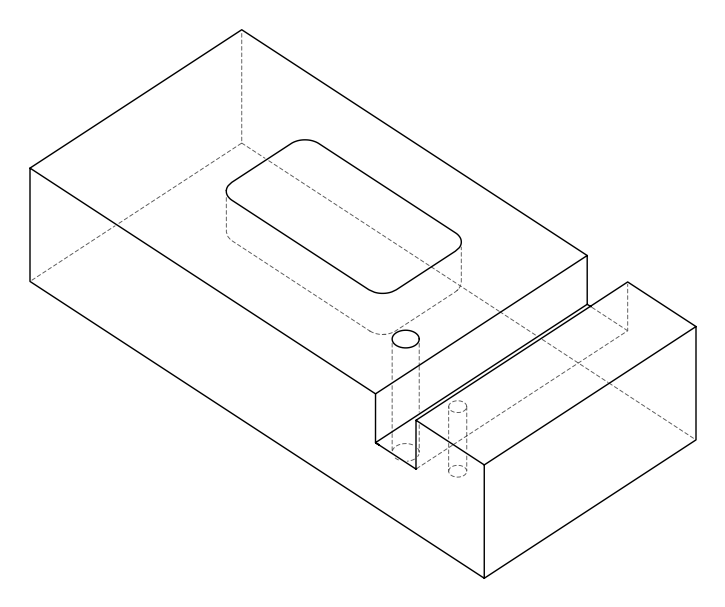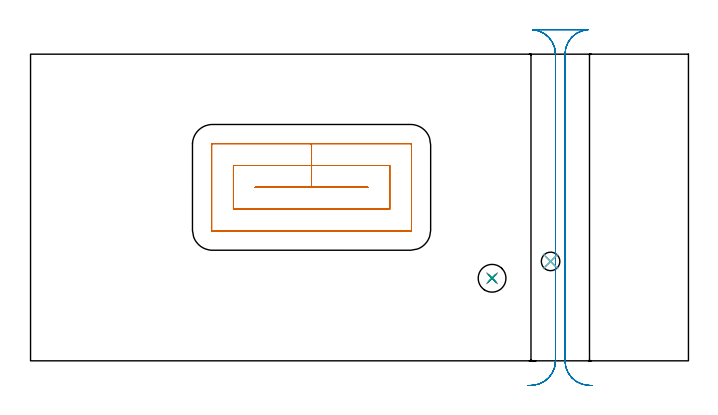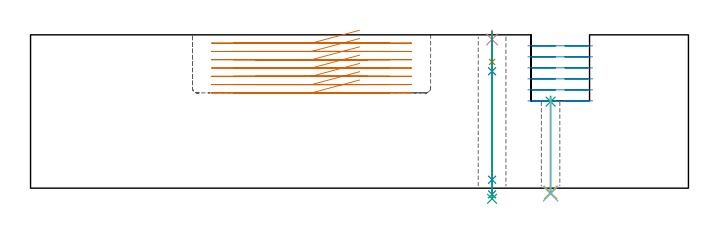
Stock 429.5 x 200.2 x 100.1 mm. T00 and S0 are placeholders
(PLAN: 9 operations, 7 tool changes, 20.5 min)
(1 MILL_RECTANGULAR_POCKET | POCKET_RECTANGULAR_STRAIGHT | NXT0201_007 | Follow Part, ap 6.25, ae 75% | 12.31 min | 477242 mm3)
(2 MILL_RECTANGULAR_SLOT | SLOT_RECTANGULAR | UGT0201_004 | Follow Part, ap 8, ae 75% | 6.57 min | 329728 mm3)
(3 SPOT_DRILL | STEP1HOLE | NXT0321_9005460120000 | 0.04 min | 50 mm3)
(4 SPOT_DRILL_1 | STEP1HOLE_1 | NXT0321_9005460120000 | 0.05 min | 335 mm3)
(5 DRILL_THROUGH_HOLE_INTO_CENTER | STEP1HOLE | NXT0301_042 | 0.26 min | 2128 mm3)
(6 DRILL_TO_ENLARGE_THROUGH_HOLE | STEP1HOLE | NXT0301_092 | 0.26 min | 4444 mm3)
(7 DRILL_BLIND_HOLE_INTO_CENTER | STEP1HOLE_1 | NXT0301_089 | 0.08 min | 1467 mm3)
(8 GUN_DRILL_THROUGH_HOLE | STEP1HOLE_1 | UGT0307_008 | 0.52 min | 7909 mm3)
(9 DRILL_TO_ENLARGE_THROUGH_HOLE_1 | STEP1HOLE_1 | UGT0301_250 | 0.44 min | 15963 mm3)
(TOOL NXT0201_007 | ENDMILL 25mm [R216.25-25050GCK54P 1620] | D25 R3 FL54 Z5)
(TOOL UGT0201_004 | End Mill 32 mm | D32 FL53 Z6)
(TOOL NXT0321_9005460120000 | NC Spot Drill, 142deg, 12mm, Carbide, Uncoated | D12 PA142 FL30 Z2)
(TOOL NXT0301_042 | Carbide Drill 7.1mm [860.1-0710-057A1-MM 2214] | D7.1 PA140 FL85 Z2)
(TOOL NXT0301_092 | Carbide Drill 12.1mm [860.1-1210-061A1-MM 2214] | D12.1 PA140 FL77 Z2)
(TOOL NXT0301_089 | Carbide Drill 11.8mm [860.1-1180-035A1-MM 2214] | D11.8 PA140 FL55 Z2)
(TOOL UGT0307_008 | Gun Drill 11 mm | D11 PA130 FL24 Z1)
(TOOL UGT0301_250 | Twist Drill 18.1 mm | D18.1 PA118 FL135 Z2)
(OP 1 MILL_RECTANGULAR_POCKET)
G17 G21 G94 G90
T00 M6
G54
G17 G0 G90 X214.852 Y113.3 S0 M3
G43 Z110.1 H1
Z103.1
G94 G1 X183.45 Z94.686 F250.
X146.7 F500.
Y113.2
X220.2
Y113.3
X183.45
Y127.55
X132.45
Y98.95
X234.45
Y127.55
X183.45
Y141.8
X118.8
G3 X118.2 Y141.2 R0.6
G1 Y85.3
G3 X118.8 Y84.7 R0.6
G1 X248.1
G3 X248.7 Y85.3 R0.6
G1 Y141.2
G3 X248.1 Y141.8 R0.6
G1 X183.45
X182.45
G0 X214.852 Y113.3 Z97.686
G1 X183.45 Z89.271 F250.
X146.7 F500.
Y113.2
X220.2
Y113.3
X183.45
Y127.55
X132.45
Y98.95
X234.45
Y127.55
X183.45
Y141.8
X118.8
G3 X118.2 Y141.2 R0.6
G1 Y85.3
G3 X118.8 Y84.7 R0.6
G1 X248.1
G3 X248.7 Y85.3 R0.6
G1 Y141.2
G3 X248.1 Y141.8 R0.6
G1 X183.45
X182.45
G0 X214.852 Y113.3 Z92.271
G1 X183.45 Z83.857 F250.
X146.7 F500.
Y113.2
X220.2
Y113.3
X183.45
Y127.55
X132.45
Y98.95
X234.45
Y127.55
X183.45
Y141.8
X118.8
G3 X118.2 Y141.2 R0.6
G1 Y85.3
G3 X118.8 Y84.7 R0.6
G1 X248.1
G3 X248.7 Y85.3 R0.6
G1 Y141.2
G3 X248.1 Y141.8 R0.6
G1 X183.45
X182.45
G0 X214.852 Y113.3 Z86.857
G1 X183.45 Z78.443 F250.
X146.7 F500.
Y113.2
X220.2
Y113.3
X183.45
Y127.55
X132.45
Y98.95
X234.45
Y127.55
X183.45
Y141.8
X118.8
G3 X118.2 Y141.2 R0.6
G1 Y85.3
G3 X118.8 Y84.7 R0.6
G1 X248.1
G3 X248.7 Y85.3 R0.6
G1 Y141.2
G3 X248.1 Y141.8 R0.6
G1 X183.45
X182.45
G0 X214.852 Y113.3 Z81.443
G1 X183.45 Z73.029 F250.
X146.7 F500.
Y113.2
X220.2
Y113.3
X183.45
Y127.55
X132.45
Y98.95
X234.45
Y127.55
X183.45
Y141.8
X118.8
G3 X118.2 Y141.2 R0.6
G1 Y85.3
G3 X118.8 Y84.7 R0.6
G1 X248.1
G3 X248.7 Y85.3 R0.6
G1 Y141.2
G3 X248.1 Y141.8 R0.6
G1 X183.45
X182.45
G0 X214.852 Y113.3 Z76.029
G1 X183.45 Z67.614 F250.
X146.7 F500.
Y113.2
X220.2
Y113.3
X183.45
Y127.55
X132.45
Y98.95
X234.45
Y127.55
X183.45
Y141.8
X118.8
G3 X118.2 Y141.2 R0.6
G1 Y85.3
G3 X118.8 Y84.7 R0.6
G1 X248.1
G3 X248.7 Y85.3 R0.6
G1 Y141.2
G3 X248.1 Y141.8 R0.6
G1 X183.45
X182.45
G0 X214.852 Y113.3 Z70.614
G1 X183.45 Z62.2 F250.
X146.7 F500.
Y113.2
X220.2
Y113.3
X183.45
Y127.55
X132.45
Y98.95
X234.45
Y127.55
X183.45
Y141.8
X118.8
G3 X118.2 Y141.2 R0.6
G1 Y85.3
G3 X118.8 Y84.7 R0.6
G1 X248.1
G3 X248.7 Y85.3 R0.6
G1 Y141.2
G3 X248.1 Y141.8 R0.6
G1 X183.45
X182.45
G0 Z110.1
M5
M2
(OP 2 MILL_RECTANGULAR_SLOT)
G17 G21 G94 G90
T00 M6
G54
G17 G0 G90 X366.915 Y-16.154 S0 M3
G43 Z110.1 H0
Z92.917
G94 G1 X363.921 Y-15.97 F250.
G2 X348.9 Y0. R16. F500.
G1 Y200.2
G2 X363.921 Y216.17 R16.
G1 Y216.2
X327.679
Y216.17
G2 X342.7 Y200.2 R16.
G1 Y0.
G2 X327.679 Y-15.97 R16.
G1 X324.685 Y-16.154 F250.
G0 X366.915 Z85.733
G1 X363.921 Y-15.97
G2 X348.9 Y0. R16. F500.
G1 Y200.2
G2 X363.921 Y216.17 R16.
G1 Y216.2
X327.679
Y216.17
G2 X342.7 Y200.2 R16.
G1 Y0.
G2 X327.679 Y-15.97 R16.
G1 X324.685 Y-16.154 F250.
G0 X366.915 Z78.55
G1 X363.921 Y-15.97
G2 X348.9 Y0. R16. F500.
G1 Y200.2
G2 X363.921 Y216.17 R16.
G1 Y216.2
X327.679
Y216.17
G2 X342.7 Y200.2 R16.
G1 Y0.
G2 X327.679 Y-15.97 R16.
G1 X324.685 Y-16.154 F250.
G0 X366.915 Z71.367
G1 X363.921 Y-15.97
G2 X348.9 Y0. R16. F500.
G1 Y200.2
G2 X363.921 Y216.17 R16.
G1 Y216.2
X327.679
Y216.17
G2 X342.7 Y200.2 R16.
G1 Y0.
G2 X327.679 Y-15.97 R16.
G1 X324.685 Y-16.154 F250.
G0 X366.915 Z64.183
G1 X363.921 Y-15.97
G2 X348.9 Y0. R16. F500.
G1 Y200.2
G2 X363.921 Y216.17 R16.
G1 Y216.2
X327.679
Y216.17
G2 X342.7 Y200.2 R16.
G1 Y0.
G2 X327.679 Y-15.97 R16.
G1 X324.685 Y-16.154 F250.
G0 X366.915 Z57.
G1 X363.921 Y-15.97
G2 X348.9 Y0. R16. F500.
G1 Y200.2
G2 X363.921 Y216.17 R16.
G1 Y216.2
X327.679
Y216.17
G2 X342.7 Y200.2 R16.
G1 Y0.
G2 X327.679 Y-15.97 R16.
G1 X324.685 Y-16.154 F250.
G0 Z110.1
M5
M2
(OP 3 SPOT_DRILL)
G17 G21 G94 G90
T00 M6
G54
G17 G0 G90 X339.5 Y64.9 S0 M3
G43 Z110.1 H0
G94 G81 G98 Z56.479 F250. R60.
G80
M5
M2
(OP 4 SPOT_DRILL_1)
G17 G21 G94 G90
T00 M6
G54
G17 G0 G90 X301.3 Y53.9 S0 M3
G43 Z110.1 H0
G94 G81 G98 Z97.1 F250. R103.1
G80
M5
M2
(OP 5 DRILL_THROUGH_HOLE_INTO_CENTER)
G17 G21 G94 G90
T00 M6
G54
G17 G0 G90 X339.5 Y64.9 S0 M3
G43 Z110.1 H1
G94 G73 G98 Z-2.792 F250. Q6.644 R59.
G80
M5
M2
(OP 6 DRILL_TO_ENLARGE_THROUGH_HOLE)
G17 G21 G94 G90
T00 M6
G54
G17 G0 G90 X339.5 Y64.9 S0 M3
G43 Z110.1 H1
G94 G73 G98 Z-3.702 F250. Q10.117 R59.
G80
M5
M2
(OP 7 DRILL_BLIND_HOLE_INTO_CENTER)
G17 G21 G94 G90
T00 M6
G54
G17 G0 G90 X301.3 Y53.9 S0 M3
G43 Z110.1 H1
G94 G81 G98 Z82.4 F250. R102.1
G80
M5
M2
(OP 8 GUN_DRILL_THROUGH_HOLE)
G17 G21 G94 G90
T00 M6
G54
G17 G0 G90 X301.3 Y53.9 M8
G43 Z110.1 H0
Z95.941
S716 M3
G94 G1 Z76.337 F125. M26
G4 X.084
Z5.5 F250.
G4 X.084
Z-4.065 F125.
G4 X.084
M5
M9
G0 Z95.941
Z110.1
M2
(OP 9 DRILL_TO_ENLARGE_THROUGH_HOLE_1)
G17 G21 G94 G90
T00 M6
G54
G17 G0 G90 X301.3 Y53.9 S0 M3
G43 Z110.1 H0
G94 G73 G98 Z-6.938 F250. Q17.84 R102.1
G80
M5
M2
